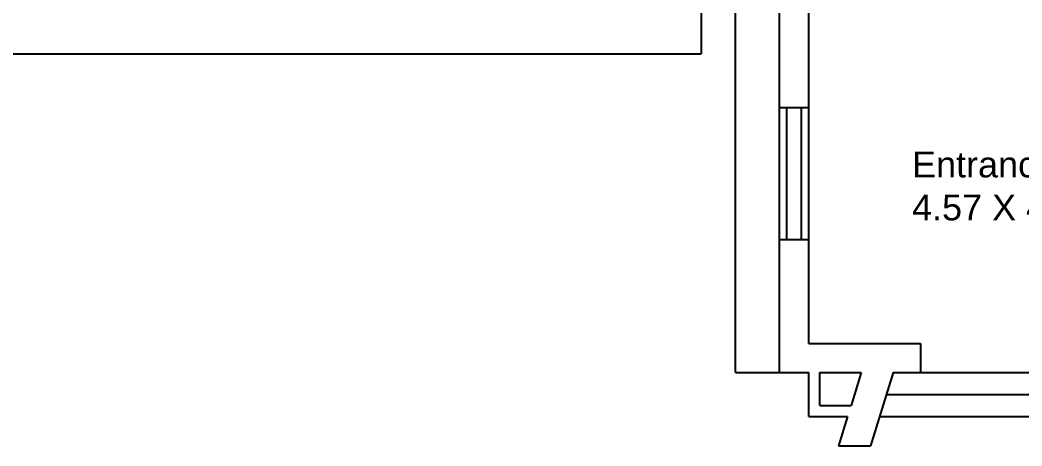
# Model space of a CAD drawing. Header units: inches. Extents: x 101 to 668, y -217 to 99.
# Drawn here: x 313 to 326.68, y 64.29 to 70.1 of the extents above; entities that cross this region are included whole.
import ezdxf

# ---------------------------------------------------------------- set-up
doc = ezdxf.new("R2010")
doc.units = ezdxf.units.IN
doc.header["$MEASUREMENT"] = 0
doc.styles.get("Standard").update_dxf_attribs({"font": 'arial.ttf'})

msp = doc.modelspace()

# ---------------------------------------------------------------- linework, layer by layer
for p, q in [((322.29818, 70.23562), (322.29818, 69.63562)), ((322.76818, 65.28562), (322.76818, 70.23562)), ((323.36818, 65.28562), (323.36818, 70.23562)), ((323.76818, 65.68562), (323.76818, 70.23562)), ((309.39818, 69.63562), (322.29818, 69.63562)), ((323.36818, 68.90338), (323.76818, 68.90338)), ((323.46818, 67.10338), (323.46818, 68.90338)), ((323.66818, 67.10338), (323.66818, 68.90338)), ((323.36818, 67.10338), (323.76818, 67.10338)), ((323.76818, 65.68562), (325.29318, 65.68562)), ((325.29318, 65.68562), (325.29318, 65.28562)), ((322.76818, 65.28562), (323.76818, 65.28562)), ((323.76818, 64.68562), (323.76818, 65.28562)), ((323.91818, 65.28562), (324.48389, 65.28562)), ((323.91818, 65.28562), (324.48389, 65.28562)), ((323.91818, 64.83562), (323.91818, 65.28562)), ((324.48389, 65.28562), (324.34407, 64.83562)), ((324.91889, 65.28562), (324.60818, 64.28562)), ((324.91889, 65.28562), (325.29318, 65.28562)), ((324.91889, 65.28562), (326.79318, 65.28562)), ((324.82568, 64.98562), (327.26068, 64.98562)), ((323.91818, 64.83562), (324.34407, 64.83562)), ((323.76818, 64.68562), (324.29746, 64.68562)), ((324.29746, 64.68562), (324.17318, 64.28562)), ((324.73246, 64.68562), (327.35389, 64.68562)), ((324.17318, 64.28562), (324.60818, 64.28562))]:
    msp.add_line(p, q)

# ---------------------------------------------------------------- texts
at = {"insert": (325.17729, 68.30165), "char_height": 0.351739, "width": 8.6047683, "attachment_point": 1}
msp.add_mtext('Entrance\\P4.57 X 4.57 ', dxfattribs=at)

doc.saveas('drawing.dxf')
